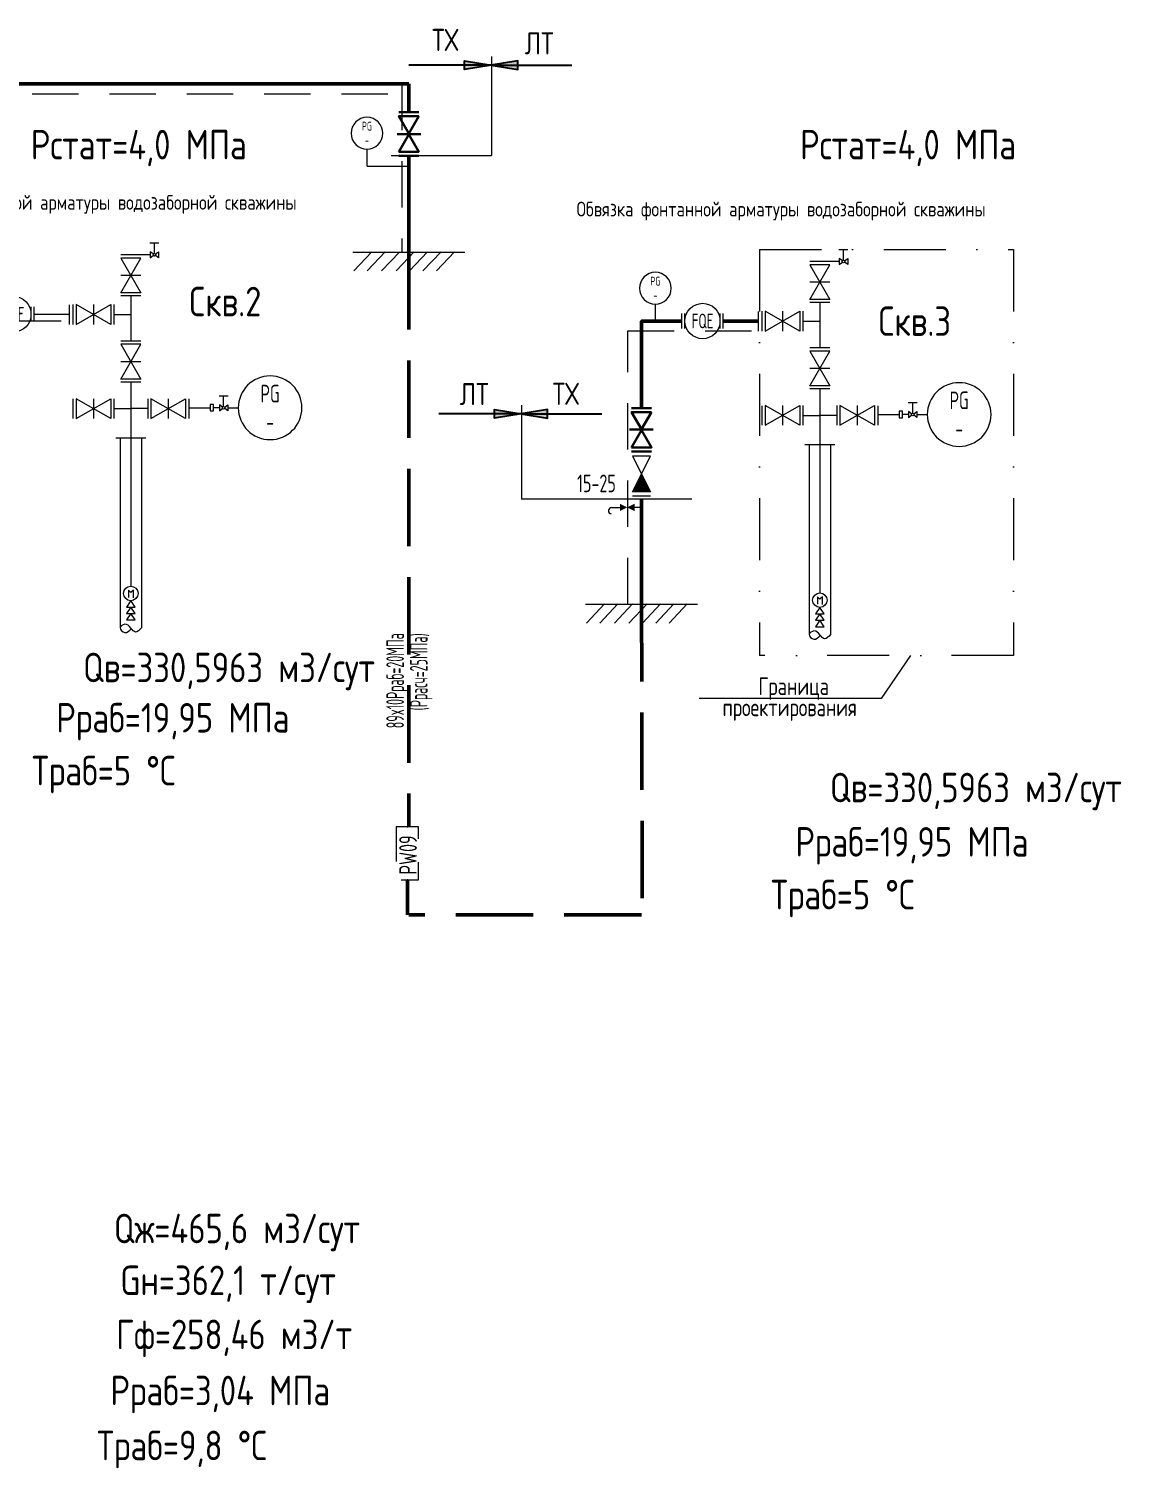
# Model space of a CAD drawing. Header units: millimetres. Extents: x -120 to 14947, y -15715 to 12770.
# Drawn here: x 1598.4 to 1783.7, y -840.9 to -596.8 of the extents above; entities that cross this region are included whole.
import ezdxf
from ezdxf.enums import TextEntityAlignment as Align

# ---------------------------------------------------------------- set-up
doc = ezdxf.new("R2010")
doc.units = ezdxf.units.MM
for name, pattern in [('DGN Style 2', [13.114504, 7.868702, -5.245802]), ('DGN Style 3', [18.360306, 13.114504, -5.245802]), ('DGN Style 4', [20.996321, 10.491603, -5.245802, 0.013115, -5.245802])]:
    doc.linetypes.add(name, pattern=pattern)
for name, color, linetype, lineweight in [('Tehnolog', 7, 'Continuous', 0), ('Text', 7, 'Continuous', 18), ('TO-info', 7, 'Continuous', 13), ('to_equip', 2, 'Continuous', 35), ('TO_water', 92, 'Continuous', 30), ('TO_КИПиА', 1, 'Continuous', 25), ('Слой 1', 1, 'Continuous', 0), ('Слой 10', 7, 'Continuous', 0), ('Слой 30', 7, 'Continuous', 0), ('Существующее', 8, 'Continuous', 30), ('ТХ_С_ДРЕНАЖ_035', 24, 'Continuous', 30)]:
    doc.layers.add(name, color=color, linetype=linetype, lineweight=lineweight)
doc.layers.add('To_dim', color=7, linetype='Continuous')
doc.layers.add('to_text', color=1, linetype='Continuous')
doc.styles.add('GOST 2.304', font='CS_Gost2304.shx')
doc.styles.add('Style-txt', font='txt.shx')
doc.linetypes.add('GOST2.303 8', pattern='A,40,[2,GOST 2.303-68.shx,S=1,R=0,X=0,Y=0],-8', length=48)

# ---------------------------------------------------------------- blocks, each defined once
blk = doc.blocks.new('BALLO_4')
at = {"layer": 'Tehnolog', "color": 4, "linetype": 'Continuous', "lineweight": 0}
blk.add_solid([(-3.32, -1.66), (3.32, 1.66), (-3.32, 1.66), (3.32, -1.66)], dxfattribs=at)
blk.add_solid([(-3.32, -1.66), (3.32, 1.66), (-3.32, 1.66), (3.32, -1.66)], dxfattribs=at)
blk = doc.blocks.new('*U132')
at = {"color": 0, "lineweight": -2}
blk.add_circle((0, 0), 4.5, dxfattribs=at)
at = {"style": 'GOST 2.304', "width": 0.8}
for tag, p in [('ВЕРХНЯЯ_ФУНКЦИЯ', (-5, 8)), ('ВЕРХНИЙ_ИНДЕКС', (5.5, 4.5)), ('СРЕДНЯЯ_ФУНКЦИЯ', (5.5, 0)), ('НИЖНИЙ_ИНДЕКС', (5.5, -4.5))]:
    blk.add_attdef(tag, text='', height=2.5, dxfattribs=at).set_placement(p, align=Align.MIDDLE_LEFT)
for tag, p in [('НАИМЕНОВАНИЕ', (0, 2)), ('ПОЗИЦИЯ', (0, -2))]:
    blk.add_attdef(tag, text='', height=2.5, dxfattribs=at).set_placement(p, align=Align.MIDDLE_CENTER)
blk = doc.blocks.new('*U133')
at = {"color": 0, "linetype": 'ByBlock', "lineweight": -2}
blk.add_wipeout([(3, 3), (-3, 3), (-3, -3), (3, -3)], dxfattribs=at)
blk.add_circle((0, 0), 3, dxfattribs=at)
at = {"color": 0, "linetype": 'ByBlock', "lineweight": -2, "style": 'GOST 2.304', "width": 0.8}
blk.add_text('FQE', height=2.5, dxfattribs=at).set_placement((0, 0), align=Align.MIDDLE_CENTER)
at = {"color": 0, "linetype": 'ByBlock', "lineweight": -2}
for points in [[(-3.5, 1.25), (-3, 1.25), (-3, -1.25), (-3.5, -1.25)], [(3.5, 1.25), (3, 1.25), (3, -1.25), (3.5, -1.25)]]:
    blk.add_wipeout(points, dxfattribs=at)
for points in [[(-3.5, -1.25), (-3.5, 1.25)], [(-3, -1.25), (-3, 1.25)], [(3, -1.25), (3, 1.25)], [(3.5, -1.25), (3.5, 1.25)]]:
    blk.add_lwpolyline(points, dxfattribs=at)
blk = doc.blocks.new('*U86')
at = {"layer": 'Tehnolog', "color": 7, "linetype": 'Continuous', "lineweight": 13}
for p, q in [((1.5, 3.75, 0), (-1.5, 3.75, 0)), ((1.5, -3.75, 0), (-1.5, -3.75, 0))]:
    blk.add_line(p, q, dxfattribs=at)
at = {"layer": 'Tehnolog', "color": 7, "linetype": 'Continuous', "lineweight": 13, "extrusion": (0, 0, -1), "elevation": 0, "flags": 128}
blk.add_lwpolyline([(-1.5, -3), (1.5, -3), (0, 0), (-1.5, 3), (1.5, 3), (0, 0), (-1.5, -3)], close=True, dxfattribs=at)
at = {"layer": 'Tehnolog', "color": 7, "linetype": 'Continuous', "lineweight": 30, "extrusion": (0, 0, -1)}
blk.add_solid([(1.5, 3, 0), (-1.5, 3, 0), (0, 0, 0)], dxfattribs=at)
at = {"layer": 'Tehnolog', "color": 7, "linetype": 'Continuous', "lineweight": 13}
blk.add_3dface([(1.5, -3, 0), (-1.5, -3, 0), (0, 0, 0)], dxfattribs=at)
blk = doc.blocks.new('E1_13')
at = {"layer": 'Tehnolog', "linetype": 'Continuous', "lineweight": 30}
blk.add_3dface([(-4.7, -2.5), (-4.7, 2.5), (-0.37, 0)], dxfattribs=at)
blk = doc.blocks.new('E1_14')
at = {"layer": 'Tehnolog', "linetype": 'Continuous', "lineweight": 30}
blk.add_3dface([(-4.7, -2.5), (-4.7, 2.5), (-0.37, 0)], dxfattribs=at)
blk = doc.blocks.new('Z1_4')
at = {"layer": 'Tehnolog', "linetype": 'Continuous', "lineweight": 30}
blk.add_blockref('E1_14', (0.1, 0), dxfattribs=at)
at = {"layer": 'Tehnolog', "linetype": 'Continuous', "lineweight": 30, "rotation": 180}
blk.add_blockref('E1_13', (-0.4, 0), dxfattribs=at)
blk = doc.blocks.new('AT1_2')
at = {"layer": 'Tehnolog', "linetype": 'Continuous', "lineweight": 30, "extrusion": (0, 0, -1), "flags": 128}
blk.add_lwpolyline([(0, 2.9), (0, -3)], dxfattribs=at)
at = {"layer": 'Tehnolog', "linetype": 'Continuous', "lineweight": 30}
blk.add_blockref('Z1_4', (0.1, 0), dxfattribs=at)
blk = doc.blocks.new('Y1_2')
at = {"layer": 'Tehnolog', "linetype": 'Continuous', "lineweight": 30}
blk.add_blockref('AT1_2', (15, 6.5), dxfattribs=at)
blk = doc.blocks.new('*U118')
at = {"layer": 'Tehnolog', "linetype": 'Continuous', "lineweight": 30}
for p, q in [((-2.45, 5.45), (2.55, 5.45)), ((-2.45, -5.45), (2.55, -5.45))]:
    blk.add_line(p, q, dxfattribs=at)
at = {"layer": 'Tehnolog', "linetype": 'Continuous', "lineweight": 30, "rotation": 269.9999999999999}
blk.add_blockref('Y1_2', (-6.45, 14.95), dxfattribs=at)
blk = doc.blocks.new('OBOZN')
at = {"layer": 'Tehnolog', "color": 7, "linetype": 'DGN Style 2', "lineweight": 0}
for p in [(-6, 0), (6, 0)]:
    blk.add_point(p, dxfattribs=at)
blk.add_3dface([(-6, -2.5), (6, -2.5), (6, 2.5), (-6, 2.5)], dxfattribs=at)

msp = doc.modelspace()

# ---------------------------------------------------------------- hatches: boundary and pattern name
at = {"layer": 'TO-info', "lineweight": 25}
for points in [[(1672.31, -602.26), (1672.31, -603.01), (1676.82, -603.01)], [(1681.33, -602.26), (1676.82, -603.01), (1681.33, -603.01)], [(1676.82, -603.01), (1672.31, -603.01), (1672.32, -603.77)], [(1681.33, -603.01), (1676.82, -603.01), (1681.33, -603.77)], [(1677.39, -661.38), (1677.39, -662.13), (1681.89, -662.13)], [(1686.4, -661.38), (1681.89, -662.13), (1686.4, -662.13)], [(1681.89, -662.13), (1677.39, -662.13), (1677.39, -662.88)], [(1686.4, -662.13), (1681.89, -662.13), (1686.4, -662.88)]]:
    msp.add_hatch(color=256, dxfattribs=at).paths.add_polyline_path(points)

# ---------------------------------------------------------------- linework, layer by layer
at = {"layer": 'Tehnolog', "color": 4, "linetype": 'Continuous', "lineweight": 9}
msp.add_line((1702.32, -678.01, -4.14), (1701.14, -678.01, -4.14), dxfattribs=at)
at = {"layer": 'Tehnolog', "color": 7, "linetype": 'Continuous', "lineweight": 9}
msp.add_line((1747.91, -703.11, 1.52), (1742.93, -710.44, 1.52), dxfattribs=at)
at = {"layer": 'Tehnolog', "linetype": 'DGN Style 4', "lineweight": 9, "elevation": 1.52, "flags": 128}
for points in [[(1722.33, -634.3), (1722.33, -703.11)], [(1722.33, -634.3), (1765.4, -634.3)], [(1765.4, -634.3), (1765.4, -703.11)], [(1765.4, -703.11), (1722.33, -703.11)]]:
    msp.add_lwpolyline(points, dxfattribs=at)
at = {"layer": 'TO-info', "lineweight": 25}
for points, elevation in [([(1676.82, -603.01), (1672.32, -603.77), (1672.31, -602.26), (1676.82, -603.01), (1662.88, -603.01)], -3.9), ([(1676.82, -603.01), (1681.33, -603.77), (1681.33, -602.26), (1676.82, -603.01), (1690.52, -603.01)], -3.9), ([(1681.89, -662.13), (1677.39, -662.88), (1677.39, -661.38), (1681.89, -662.13), (1667.95, -662.13)], 1.52), ([(1681.89, -662.13), (1686.4, -662.88), (1686.4, -661.38), (1681.89, -662.13), (1695.59, -662.13)], 1.52)]:
    msp.add_lwpolyline(points, dxfattribs=dict(at, elevation=elevation))
at = {"layer": 'To_dim', "color": 0, "lineweight": 13}
for p, q in [((1653.34, -634.74, 1.48), (1672.35, -634.74, 1.48)), ((1656.57, -634.67, 1.48), (1653.51, -637.92, 0.08)), ((1658.84, -634.67, 1.48), (1655.78, -637.92, 0.08)), ((1661.31, -634.67, 1.48), (1658.25, -637.92, 0.08)), ((1663.78, -634.67, 1.48), (1660.72, -637.92, 0.08)), ((1666.05, -634.67, 1.48), (1662.99, -637.92, 0.08)), ((1668.32, -634.67, 1.48), (1665.26, -637.92, 0.08)), ((1670.59, -634.67, 1.48), (1667.53, -637.92, 0.08)), ((1692.81, -694.44, -3.39), (1711.83, -694.44, -3.39)), ((1696.04, -694.38, -3.39), (1692.98, -697.63, -4.79)), ((1698.31, -694.38, -3.39), (1695.25, -697.63, -4.79)), ((1700.78, -694.38, -3.39), (1697.72, -697.63, -4.79)), ((1703.25, -694.38, -3.39), (1700.19, -697.63, -4.79)), ((1705.52, -694.38, -3.39), (1702.46, -697.63, -4.79)), ((1707.79, -694.38, -3.39), (1704.73, -697.63, -4.79)), ((1710.06, -694.38, -3.39), (1707, -697.63, -4.79))]:
    msp.add_line(p, q, dxfattribs=at)
at = {"layer": 'to_equip', "color": 253, "lineweight": 9}
for p, q in [((1619, -635.16, -10.85), (1614.03, -635.16, -10.85)), ((1614.03, -641.61, -10.85), (1617.4, -635.72, -10.85)), ((1617.4, -635.72, -10.85), (1614.03, -635.72, -10.85)), ((1614.03, -635.72, -10.85), (1617.4, -641.61, -10.85)), ((1617.4, -638.66, -10.85), (1614.03, -638.66, -10.85)), ((1617.4, -641.61, -10.85), (1614.03, -641.61, -10.85)), ((1605.28, -643.63, -10.85), (1605.28, -646.99, -10.85)), ((1605.89, -643.62, -10.85), (1605.89, -646.99, -10.85)), ((1612.34, -646.99, -10.85), (1606.45, -643.62, -10.85)), ((1606.45, -643.62, -10.85), (1606.45, -646.99, -10.85)), ((1606.45, -646.99, -10.85), (1612.34, -643.62, -10.85)), ((1609.39, -643.62, -10.85), (1609.39, -646.99, -10.85)), ((1612.34, -643.62, -10.85), (1612.34, -646.99, -10.85)), ((1612.84, -643.62, -10.85), (1612.84, -646.99, -10.85)), ((1617.4, -642.11, -10.85), (1614.03, -642.11, -10.85)), ((1617.4, -649.8, -10.85), (1614.03, -649.8, -10.85)), ((1614.03, -656.25, -10.85), (1617.4, -650.35, -10.85)), ((1617.4, -650.35, -10.85), (1614.03, -650.35, -10.85)), ((1614.03, -650.35, -10.85), (1617.4, -656.25, -10.85)), ((1617.4, -653.3, -10.85), (1614.03, -653.3, -10.85)), ((1617.4, -656.25, -10.85), (1614.03, -656.25, -10.85)), ((1617.4, -656.75, -10.85), (1614.03, -656.75, -10.85)), ((1605.89, -659.62, -10.85), (1605.89, -662.95, -10.85)), ((1612.34, -662.95, -10.85), (1606.45, -659.58, -10.85)), ((1606.45, -659.58, -10.85), (1606.45, -662.95, -10.85)), ((1606.45, -662.95, -10.85), (1612.34, -659.58, -10.85)), ((1609.39, -659.58, -10.85), (1609.39, -662.95, -10.85)), ((1612.34, -659.58, -10.85), (1612.34, -662.95, -10.85)), ((1612.84, -659.58, -10.85), (1612.84, -662.95, -10.85)), ((1618.6, -659.58, -10.85), (1618.6, -662.95, -10.85)), ((1619.1, -659.58, -10.85), (1619.1, -662.95, -10.85)), ((1619.1, -662.95, -10.85), (1624.99, -659.58, -10.85)), ((1624.99, -662.95, -10.85), (1619.1, -659.58, -10.85)), ((1622.04, -659.58, -10.85), (1622.04, -662.95, -10.85)), ((1624.99, -659.58, -10.85), (1624.99, -662.95, -10.85)), ((1625.54, -659.62, -10.85), (1625.54, -662.95, -10.85)), ((1625.54, -661.12, -10.85), (1629.18, -661.12, -10.85)), ((1630.74, -661.12, -10.85), (1629.74, -661.12, -10.85)), ((1615.72, -692.43, -10.85), (1615.32, -692.04, -10.85)), ((1615.32, -692.04, -10.85), (1615.32, -693.3, -10.85)), ((1616.19, -692.06, -10.85), (1615.72, -692.43, -10.85)), ((1616.19, -693.32, -10.85), (1616.19, -692.06, -10.85)), ((1615.72, -693.82, -10.85), (1614.97, -694.91, -10.85)), ((1614.97, -694.91, -10.85), (1616.47, -694.91, -10.85)), ((1615.72, -694.91, -10.85), (1614.97, -696.01, -10.85)), ((1616.47, -694.91, -10.85), (1615.72, -693.82, -10.85)), ((1616.47, -696.01, -10.85), (1615.72, -694.91, -10.85)), ((1614.97, -696.01, -10.85), (1616.47, -696.01, -10.85)), ((1615.72, -696.01, -10.85), (1614.97, -697.1, -10.85)), ((1614.97, -697.1, -10.85), (1616.47, -697.1, -10.85)), ((1616.47, -697.1, -10.85), (1615.72, -696.01, -10.85))]:
    msp.add_line(p, q, dxfattribs=at)
at = {"layer": 'to_equip', "lineweight": 9}
for p, q in [((1735.84, -636.3, -4.14), (1730.88, -636.3, -4.14)), ((1730.88, -642.75, -4.14), (1734.24, -636.86, -4.14)), ((1734.24, -636.86, -4.14), (1730.88, -636.86, -4.14)), ((1730.88, -636.86, -4.14), (1734.24, -642.75, -4.14)), ((1734.24, -639.8, -4.14), (1730.88, -639.8, -4.14)), ((1734.24, -642.75, -4.14), (1730.88, -642.75, -4.14)), ((1734.24, -643.25, -4.14), (1730.88, -643.25, -4.14)), ((1722.12, -644.77, -4.14), (1722.12, -648.13, -4.14)), ((1722.73, -644.76, -4.14), (1722.73, -648.13, -4.14)), ((1729.18, -648.13, -4.14), (1723.29, -644.76, -4.14)), ((1723.29, -644.76, -4.14), (1723.29, -648.13, -4.14)), ((1723.29, -648.13, -4.14), (1729.18, -644.76, -4.14)), ((1726.23, -644.76, -4.14), (1726.23, -648.13, -4.14)), ((1729.18, -644.76, -4.14), (1729.18, -648.13, -4.14)), ((1729.68, -644.76, -4.14), (1729.68, -648.13, -4.14)), ((1734.24, -650.94, -4.14), (1730.88, -650.94, -4.14)), ((1730.88, -657.38, -4.14), (1734.24, -651.49, -4.14)), ((1734.24, -651.49, -4.14), (1730.88, -651.49, -4.14)), ((1730.88, -651.49, -4.14), (1734.24, -657.38, -4.14)), ((1734.24, -654.44, -4.14), (1730.88, -654.44, -4.14)), ((1734.24, -657.38, -4.14), (1730.88, -657.38, -4.14)), ((1734.24, -657.89, -4.14), (1730.88, -657.89, -4.14)), ((1722.73, -660.76, -4.14), (1722.73, -664.08, -4.14)), ((1729.18, -664.08, -4.14), (1723.29, -660.72, -4.14)), ((1723.29, -660.72, -4.14), (1723.29, -664.08, -4.14)), ((1723.29, -664.08, -4.14), (1729.18, -660.72, -4.14)), ((1726.23, -660.72, -4.14), (1726.23, -664.08, -4.14)), ((1729.18, -660.72, -4.14), (1729.18, -664.08, -4.14)), ((1729.68, -660.72, -4.14), (1729.68, -664.08, -4.14)), ((1735.44, -660.72, -4.14), (1735.44, -664.08, -4.14)), ((1735.94, -660.72, -4.14), (1735.94, -664.08, -4.14)), ((1735.94, -664.08, -4.14), (1741.83, -660.72, -4.14)), ((1741.83, -664.08, -4.14), (1735.94, -660.72, -4.14)), ((1738.88, -660.72, -4.14), (1738.88, -664.08, -4.14)), ((1741.83, -660.72, -4.14), (1741.83, -664.08, -4.14)), ((1742.39, -660.76, -4.14), (1742.39, -664.08, -4.14)), ((1742.39, -662.26, -4.14), (1746.03, -662.26, -4.14)), ((1747.58, -662.26, -4.14), (1746.58, -662.26, -4.14)), ((1732.56, -693.57, -4.14), (1732.17, -693.18, -4.14)), ((1732.17, -693.18, -4.14), (1732.17, -694.44, -4.14)), ((1733.03, -693.2, -4.14), (1732.56, -693.57, -4.14)), ((1733.03, -694.46, -4.14), (1733.03, -693.2, -4.14)), ((1732.56, -694.96, -4.14), (1731.81, -696.05, -4.14)), ((1733.31, -696.05, -4.14), (1732.56, -694.96, -4.14)), ((1731.81, -696.05, -4.14), (1733.31, -696.05, -4.14)), ((1732.56, -696.05, -4.14), (1731.81, -697.15, -4.14)), ((1731.81, -697.15, -4.14), (1733.31, -697.15, -4.14)), ((1732.56, -697.15, -4.14), (1731.81, -698.24, -4.14)), ((1733.31, -697.15, -4.14), (1732.56, -696.05, -4.14)), ((1733.31, -698.24, -4.14), (1732.56, -697.15, -4.14)), ((1731.81, -698.24, -4.14), (1733.31, -698.24, -4.14))]:
    msp.add_line(p, q, dxfattribs=at)
at = {"layer": 'to_equip', "color": 253, "lineweight": 9, "ltscale": 100}
for p, q in [((1615.72, -642.11, -10.85), (1615.72, -649.8, -10.85)), ((1612.84, -645.31, -10.85), (1615.72, -645.31, -10.85)), ((1615.72, -656.75, -10.85), (1615.72, -691.37, -10.85)), ((1612.84, -661.26, -10.85), (1615.72, -661.26, -10.85)), ((1618.6, -661.26, -10.85), (1615.72, -661.26, -10.85)), ((1618.25, -666.29, -10.85), (1613.18, -666.29, -10.85)), ((1613.91, -666.29, -10.85), (1613.91, -698.42, -10.85)), ((1617.52, -666.29, -10.85), (1617.52, -698.42, -10.85))]:
    msp.add_line(p, q, dxfattribs=at)
at = {"layer": 'to_equip', "lineweight": 9, "ltscale": 100}
for p, q in [((1732.56, -643.25, -4.14), (1732.56, -650.94, -4.14)), ((1729.68, -646.45, -4.14), (1732.56, -646.45, -4.14)), ((1732.56, -657.89, -4.14), (1732.56, -692.51, -4.14)), ((1729.68, -662.4, -4.14), (1732.56, -662.4, -4.14)), ((1735.44, -662.4, -4.14), (1732.56, -662.4, -4.14)), ((1735.1, -667.42, -4.14), (1730.02, -667.42, -4.14)), ((1730.75, -667.42, -4.14), (1730.75, -699.56, -4.14)), ((1734.37, -667.42, -4.14), (1734.37, -699.56, -4.14))]:
    msp.add_line(p, q, dxfattribs=at)
at = {"layer": 'to_equip', "color": 253, "lineweight": 9, "elevation": -10.85}
for points in [[(1618.96, -633.15), (1620.48, -633.15)], [(1619.72, -634.94), (1619.72, -633.15)], [(1619.53, -635.03), (1619, -634.66), (1619, -635.67), (1619.53, -635.29)], [(1620.44, -634.66), (1620.44, -635.67), (1619.9, -635.29)], [(1619.9, -635.03), (1620.44, -634.66)], [(1630.7, -659.1), (1632.22, -659.1)], [(1631.28, -660.99), (1630.74, -660.61), (1630.74, -661.62), (1631.28, -661.25)], [(1631.46, -660.89), (1631.46, -659.1)], [(1632.18, -660.61), (1632.18, -661.62), (1631.65, -661.25)], [(1631.65, -660.99), (1632.18, -660.61)]]:
    msp.add_lwpolyline(points, dxfattribs=at)
at = {"layer": 'to_equip', "lineweight": 9, "elevation": -4.14}
for points in [[(1735.8, -634.29), (1737.32, -634.29)], [(1736.56, -636.08), (1736.56, -634.29)], [(1736.37, -636.17), (1735.84, -635.8), (1735.84, -636.81), (1736.37, -636.43)], [(1737.28, -635.8), (1737.28, -636.81), (1736.74, -636.43)], [(1736.74, -636.17), (1737.28, -635.8)], [(1747.54, -660.24), (1749.06, -660.24)], [(1748.3, -662.03), (1748.3, -660.24)], [(1748.12, -662.13), (1747.58, -661.75), (1747.58, -662.76), (1748.12, -662.39)], [(1749.02, -661.75), (1749.02, -662.76), (1748.49, -662.39)], [(1748.49, -662.13), (1749.02, -661.75)]]:
    msp.add_lwpolyline(points, dxfattribs=at)
at = {"layer": 'to_equip', "color": 253, "lineweight": 9, "elevation": -10.85}
msp.add_lwpolyline([(1629.74, -660.57), (1629.18, -660.57), (1629.18, -661.66), (1629.74, -661.66)], close=True, dxfattribs=at)
at = {"layer": 'to_equip', "lineweight": 9, "elevation": -4.14}
msp.add_lwpolyline([(1746.58, -661.71), (1746.03, -661.71), (1746.03, -662.8), (1746.58, -662.8)], close=True, dxfattribs=at)
at = {"layer": 'to_equip', "color": 253, "lineweight": 9}
for centre, radius in [((1619.72, -635.16, -10.85), 0.225), ((1631.46, -661.12, -10.85), 0.225), ((1615.72, -692.6, -10.85), 1.23)]:
    msp.add_circle(centre, radius, dxfattribs=at)
at = {"layer": 'to_equip', "lineweight": 9}
for centre, radius in [((1736.56, -636.3, -4.14), 0.225), ((1748.3, -662.26, -4.14), 0.225), ((1732.56, -693.74, -4.14), 1.23)]:
    msp.add_circle(centre, radius, dxfattribs=at)
at = {"layer": 'to_equip', "color": 253, "lineweight": 9, "ltscale": 100}
msp.add_open_spline([(1617.52, -698.42, -10.85), (1617.18, -698.81, -10.85), (1616.56, -699.53, -10.85), (1615.7, -698.38, -10.85), (1614.88, -697.55, -10.85), (1613.47, -698.41, -10.85), (1614.84, -699.62, -10.85), (1615.47, -698.92, -10.85), (1615.82, -698.55, -10.85)], degree=3, knots=[0, 0, 0, 0, 1.244638, 2.295827, 3.490839, 4.493362, 5.607352, 6.922021, 6.922021, 6.922021, 6.922021], dxfattribs=at)
at = {"layer": 'to_equip', "lineweight": 9, "ltscale": 100}
msp.add_open_spline([(1734.37, -699.56, -4.14), (1734.03, -699.95, -4.14), (1733.4, -700.67, -4.14), (1732.54, -699.52, -4.14), (1731.72, -698.68, -4.14), (1730.31, -699.54, -4.14), (1731.68, -700.76, -4.14), (1732.31, -700.06, -4.14), (1732.66, -699.69, -4.14)], degree=3, knots=[0, 0, 0, 0, 1.244638, 2.295827, 3.490839, 4.493362, 5.607352, 6.922021, 6.922021, 6.922021, 6.922021], dxfattribs=at)
at = {"layer": 'TO_water', "lineweight": 50, "ltscale": 100}
for p, q in [((1415.39, -606.19, 1.52), (1662.85, -606.19, -1.17)), ((1662.85, -611.01, 1.51), (1662.85, -606.19, -1.17)), ((1662.85, -618.37, 1.51), (1662.85, -634.74, 1.48)), ((1702.32, -676.59, -4), (1702.32, -694.44, -3.39))]:
    msp.add_line(p, q, dxfattribs=at)
at = {"layer": 'TO_water', "lineweight": 50, "ltscale": 100, "elevation": -4.14}
msp.add_lwpolyline([(1709.17, -646.45), (1702.32, -646.45), (1702.32, -661.17)], dxfattribs=at)
at = {"layer": 'TO_КИПиА', "lineweight": 9}
msp.add_line((1655.77, -620.17, 4.21), (1662.85, -620.16, 1.5), dxfattribs=at)
for points, elevation in [([(1655.77, -620.17), (1655.77, -617.26)], 4.21), ([(1704.68, -646.45), (1704.68, -643.54)], -4.14), ([(1749.02, -662.26), (1750.78, -662.26)], -4.14)]:
    msp.add_lwpolyline(points, dxfattribs=dict(at, elevation=elevation))
at = {"layer": 'TO_КИПиА', "color": 253, "lineweight": 9, "elevation": -10.85}
msp.add_lwpolyline([(1632.18, -661.12), (1633.94, -661.12)], dxfattribs=at)
at = {"layer": 'Слой 1', "color": 7, "linetype": 'DGN Style 2', "lineweight": 9}
for p, q in [((1661.68, -606.19, -1.17), (1661.68, -634.74, 1.48)), ((1415.39, -607.88, 1.52), (1661.68, -607.88, -1.11)), ((1699.99, -694.44, -3.39), (1699.99, -648.05, 2.62))]:
    msp.add_line(p, q, dxfattribs=at)
at = {"layer": 'Слой 10', "color": 7, "linetype": 'Continuous', "lineweight": 9}
msp.add_line((1742.93, -710.44, 1.52), (1712.1, -710.44, 1.52), dxfattribs=at)
at = {"layer": 'Слой 10', "color": 4, "linetype": 'Continuous', "lineweight": 9}
msp.add_arc((1697.25, -678.56, -4.14), 0.545, 91.2847, 264.5747, dxfattribs=at)
at = {"layer": 'Слой 30', "color": 4, "linetype": 'Continuous', "lineweight": 9}
msp.add_line((1697.24, -678.01, -4.14), (1698.65, -678.01, -4.14), dxfattribs=at)
at = {"layer": 'Существующее', "color": 1, "linetype": 'GOST2.303 8', "lineweight": 0, "ltscale": 0.1}
for p, q in [((1676.87, -601.56, 1.52), (1676.87, -618.35, 1.52)), ((1659.87, -618.35, 1.52), (1676.87, -618.35, 1.52)), ((1681.94, -660.68, 6.94), (1681.94, -676.59, 6.94)), ((1710.83, -676.59, -4), (1681.94, -676.59, 6.94))]:
    msp.add_line(p, q, dxfattribs=at)
at = {"layer": 'ТХ_С_ДРЕНАЖ_035', "color": 92, "linetype": 'DGN Style 3', "lineweight": 50}
for p, q in [((1662.85, -634.74, 1.48), (1662.85, -732.16, 1.31)), ((1702.32, -694.44, -3.39), (1702.45, -747.08, -1.59)), ((1662.61, -741.16, 1.31), (1662.61, -747.08, 1.3)), ((1702.32, -747.08, -1.58), (1662.85, -747.08, 1.28))]:
    msp.add_line(p, q, dxfattribs=at)

# ---------------------------------------------------------------- block references
at = {"layer": 'Tehnolog', "color": 7, "linetype": 'Continuous', "lineweight": 9, "extrusion": (0, 0, -1), "xscale": 0.675, "yscale": 0.675, "zscale": 0.675}
msp.add_blockref('*U118', (-1662.88, -614.69, -1.51), dxfattribs=at)
at = {"layer": 'Tehnolog', "linetype": 'Continuous', "lineweight": 9, "extrusion": (0, 0, -1), "xscale": 0.675, "yscale": 0.675, "zscale": 0.675, "rotation": 180}
msp.add_blockref('*U118', (-1702.28, -664.85, 4.14), dxfattribs=at)
at = {"layer": 'Tehnolog', "color": 7, "linetype": 'Continuous', "lineweight": 9, "extrusion": (0, 0, -1), "xscale": 1.0125, "yscale": 1.0125, "zscale": 1.0125, "rotation": 180}
msp.add_blockref('*U86', (-1702.32, -672.33, 4.13), dxfattribs=at)
at = {"layer": 'Tehnolog', "color": 4, "linetype": 'Continuous', "lineweight": 9, "extrusion": (0, 0, -1), "xscale": 0.375, "yscale": 0.375, "zscale": 0.75}
msp.add_blockref('BALLO_4', (-1699.89, -678.01, 4.14), dxfattribs=at)
at = {"layer": 'Tehnolog', "color": 7, "linetype": 'DGN Style 2', "lineweight": 9, "xscale": 0.75, "yscale": 0.75, "zscale": 0.75, "rotation": 270}
msp.add_blockref('OBOZN', (1662.61, -736.66, 1.31), dxfattribs=at)
at = {"layer": 'TO_КИПиА', "lineweight": 9}
ref = msp.add_blockref('*U132', (1655.76, -614.56, 4.21), dxfattribs=dict(at, xscale=-0.6, yscale=0.6, zscale=0.6))
ref.add_attrib('НАИМЕНОВАНИЕ', 'PG', dxfattribs={"layer": '0', "height": 1.5, "style": 'GOST 2.304', "width": 0.8}).set_placement((1655.76, -613.36, 4.21), align=Align.MIDDLE_CENTER)
ref.add_attrib('ПОЗИЦИЯ', '-', dxfattribs={"layer": '0', "height": 1.5, "style": 'GOST 2.304', "width": 0.8}).set_placement((1655.76, -615.76, 4.21), align=Align.MIDDLE_CENTER)
ref = msp.add_blockref('*U132', (1704.67, -640.84, -4.14), dxfattribs=dict(at, xscale=-0.6, yscale=0.6, zscale=0.6))
ref.add_attrib('НАИМЕНОВАНИЕ', 'PG', dxfattribs={"layer": '0', "height": 1.5, "style": 'GOST 2.304', "width": 0.8}).set_placement((1704.67, -639.64, -4.14), align=Align.MIDDLE_CENTER)
ref.add_attrib('ПОЗИЦИЯ', '-', dxfattribs={"layer": '0', "height": 1.5, "style": 'GOST 2.304', "width": 0.8}).set_placement((1704.67, -642.04, -4.14), align=Align.MIDDLE_CENTER)
at = {"layer": 'TO_КИПиА', "color": 253, "lineweight": 9, "ltscale": 10}
msp.add_blockref('*U133', (1595.83, -645.26, -10.85), dxfattribs=at)
at = {"layer": 'TO_КИПиА', "color": 253, "lineweight": 9}
ref = msp.add_blockref('*U132', (1639.34, -661.12, -10.85), dxfattribs=dict(at, xscale=-1.2, yscale=1.2, zscale=1.2))
ref.add_attrib('НАИМЕНОВАНИЕ', 'PG', dxfattribs={"layer": '0', "height": 3, "style": 'GOST 2.304', "width": 0.8}).set_placement((1639.34, -658.72, -10.85), align=Align.MIDDLE_CENTER)
ref.add_attrib('ПОЗИЦИЯ', '-', dxfattribs={"layer": '0', "height": 3, "style": 'GOST 2.304', "width": 0.8}).set_placement((1639.34, -663.52, -10.85), align=Align.MIDDLE_CENTER)
at = {"layer": 'TO_КИПиА', "lineweight": 9}
ref = msp.add_blockref('*U132', (1756.18, -662.26, -4.14), dxfattribs=dict(at, xscale=-1.2, yscale=1.2, zscale=1.2))
ref.add_attrib('НАИМЕНОВАНИЕ', 'PG', dxfattribs={"layer": '0', "height": 3, "style": 'GOST 2.304', "width": 0.8}).set_placement((1756.18, -659.86, -4.14), align=Align.MIDDLE_CENTER)
ref.add_attrib('ПОЗИЦИЯ', '-', dxfattribs={"layer": '0', "height": 3, "style": 'GOST 2.304', "width": 0.8}).set_placement((1756.18, -664.66, -4.14), align=Align.MIDDLE_CENTER)

# ---------------------------------------------------------------- texts
at = {"layer": 'Tehnolog', "color": 7, "linetype": 'Continuous', "lineweight": 9, "style": 'Style-txt', "width": 0.633333}
msp.add_text('PW09', height=3, rotation=90, dxfattribs=at).set_placement((1662.73, -736.95, 1.31), align=Align.MIDDLE_CENTER)
at = {"layer": 'Tehnolog', "color": 7, "linetype": 'Continuous', "lineweight": 9, "char_height": 5, "attachment_point": 9, "line_spacing_factor": 0.72, "style": 'GOST 2.304'}
for s, insert in [('Рстат=4,0 МПа', (1635.38, -620.16, 1.52)), ('Рстат=4,0 МПа', (1765.83, -620.16, 1.52)), ('Скв.3', (1754.81, -648.92, 2.49)), ('Qв=330,5963 м3/сут', (1657.13, -709.01, 1.52)), ('Рраб=19,95 МПа', (1642.62, -717.54, 1.52)), ('Траб=5 %%DС', (1623.34, -726.5, 1.52)), ('Qв=330,5963 м3/сут', (1783.77, -729.37, 0)), ('Рраб=19,95 МПа', (1767.94, -738.58, 1.52)), ('Траб=5 %%DС', (1748.66, -747.53, 1.52)), ('Qж=465,6 м3/сут', (1654.59, -804.15)), ('Gн=362,1 т/сут', (1650.5, -812.94)), ('Гф=258,46 м3/т', (1653.25, -822.09)), ('Рраб=3,04 МПа', (1649.53, -831.62)), ('Траб=9,8 %%DС', (1638.84, -840.94))]:
    msp.add_mtext(s, dxfattribs=dict(at, insert=insert))
at = {"layer": 'Tehnolog', "color": 253, "linetype": 'Continuous', "lineweight": 9, "insert": (1637.86, -645.6, -0.03), "char_height": 5, "attachment_point": 9, "line_spacing_factor": 0.72, "style": 'GOST 2.304'}
msp.add_mtext('Скв.2', dxfattribs=at)
at = {"layer": 'Tehnolog', "color": 7, "linetype": 'Continuous', "lineweight": 9, "insert": (1666.85, -699.35, 1.52), "char_height": 3, "width": 70.5885, "attachment_point": 9, "rotation": 90, "line_spacing_factor": 0.798633, "style": 'GOST 2.304'}
msp.add_mtext('{\\W0.61401;89x10Pраб=20МПа \\P(Ррасч=25МПа)}', dxfattribs=at)
at = {"layer": 'Text', "lineweight": 25, "char_height": 3.75, "attachment_point": 1, "style": 'GOST 2.304'}
for s, insert, width in [('ТХ', (1666.79, -596.86, -3.9), 7.359), ('ЛТ', (1682.53, -597.44, -3.9), 7.734), ('ЛТ', (1671.51, -656.91, 1.52), 7.734), ('ТХ', (1687.23, -656.87, 1.52), 7.359)]:
    msp.add_mtext(s, dxfattribs=dict(at, insert=insert, width=width))
at = {"layer": 'to_text', "color": 253, "lineweight": 9, "insert": (1609.16, -626.62, -10.85), "char_height": 2.5, "width": 67.2565, "attachment_point": 5, "style": 'GOST 2.304', "bg_fill": 2}
msp.add_mtext('Обвязка фонтанной арматуры водозаборной скважины ', dxfattribs=at)
at = {"layer": 'to_text', "lineweight": 9, "insert": (1726, -627.76, -4.14), "char_height": 2.5, "width": 67.2565, "attachment_point": 5, "style": 'GOST 2.304', "bg_fill": 2}
msp.add_mtext('Обвязка фонтанной арматуры водозаборной скважины ', dxfattribs=at)
at = {"layer": 'Слой 10', "color": 7, "linetype": 'Continuous', "lineweight": 9, "style": 'Style-txt', "width": 0.633333}
msp.add_text('15-25', height=3, dxfattribs=at).set_placement((1697.97, -672.43, -10.94), align=Align.TOP_RIGHT)
at = {"layer": 'Слой 10', "color": 7, "linetype": 'Continuous', "lineweight": 9, "char_height": 3, "attachment_point": 5, "line_spacing_factor": 1.005, "style": 'Style-txt'}
for s, insert in [('\\H1x;\\W0.72;Граница', (1728.13, -708.73, 1.52)), ('\\H1x;\\W0.72;проектирования', (1727.44, -712.32, 1.52))]:
    msp.add_mtext(s, dxfattribs=dict(at, insert=insert))

# ---------------------------------------------------------------- next in the draw order: linework, layer by layer
at = {"layer": 'TO_water', "color": 253, "lineweight": 9, "ltscale": 100}
msp.add_line((1599.33, -645.26, -10.85), (1605.28, -645.26, -10.85), dxfattribs=at)
at = {"layer": 'Слой 1', "color": 253, "linetype": 'DGN Style 2', "lineweight": 9}
msp.add_line((1582.95, -646.36, 2.66), (1604.91, -646.36, -10.85), dxfattribs=at)

# ---------------------------------------------------------------- next in the draw order: block references
at = {"layer": 'TO_КИПиА', "lineweight": 9, "ltscale": 10}
msp.add_blockref('*U133', (1712.67, -646.4, -4.14), dxfattribs=at)

# ---------------------------------------------------------------- next in the draw order: linework, layer by layer
at = {"layer": 'TO_water', "lineweight": 50, "ltscale": 100}
msp.add_line((1716.17, -646.4, -4.14), (1722.12, -646.4, -4.14), dxfattribs=at)
at = {"layer": 'Слой 1', "color": 7, "linetype": 'DGN Style 2', "lineweight": 9}
msp.add_line((1699.99, -648.05, 2.62), (1721.94, -648.05, -10.89), dxfattribs=at)

doc.saveas('drawing.dxf')
